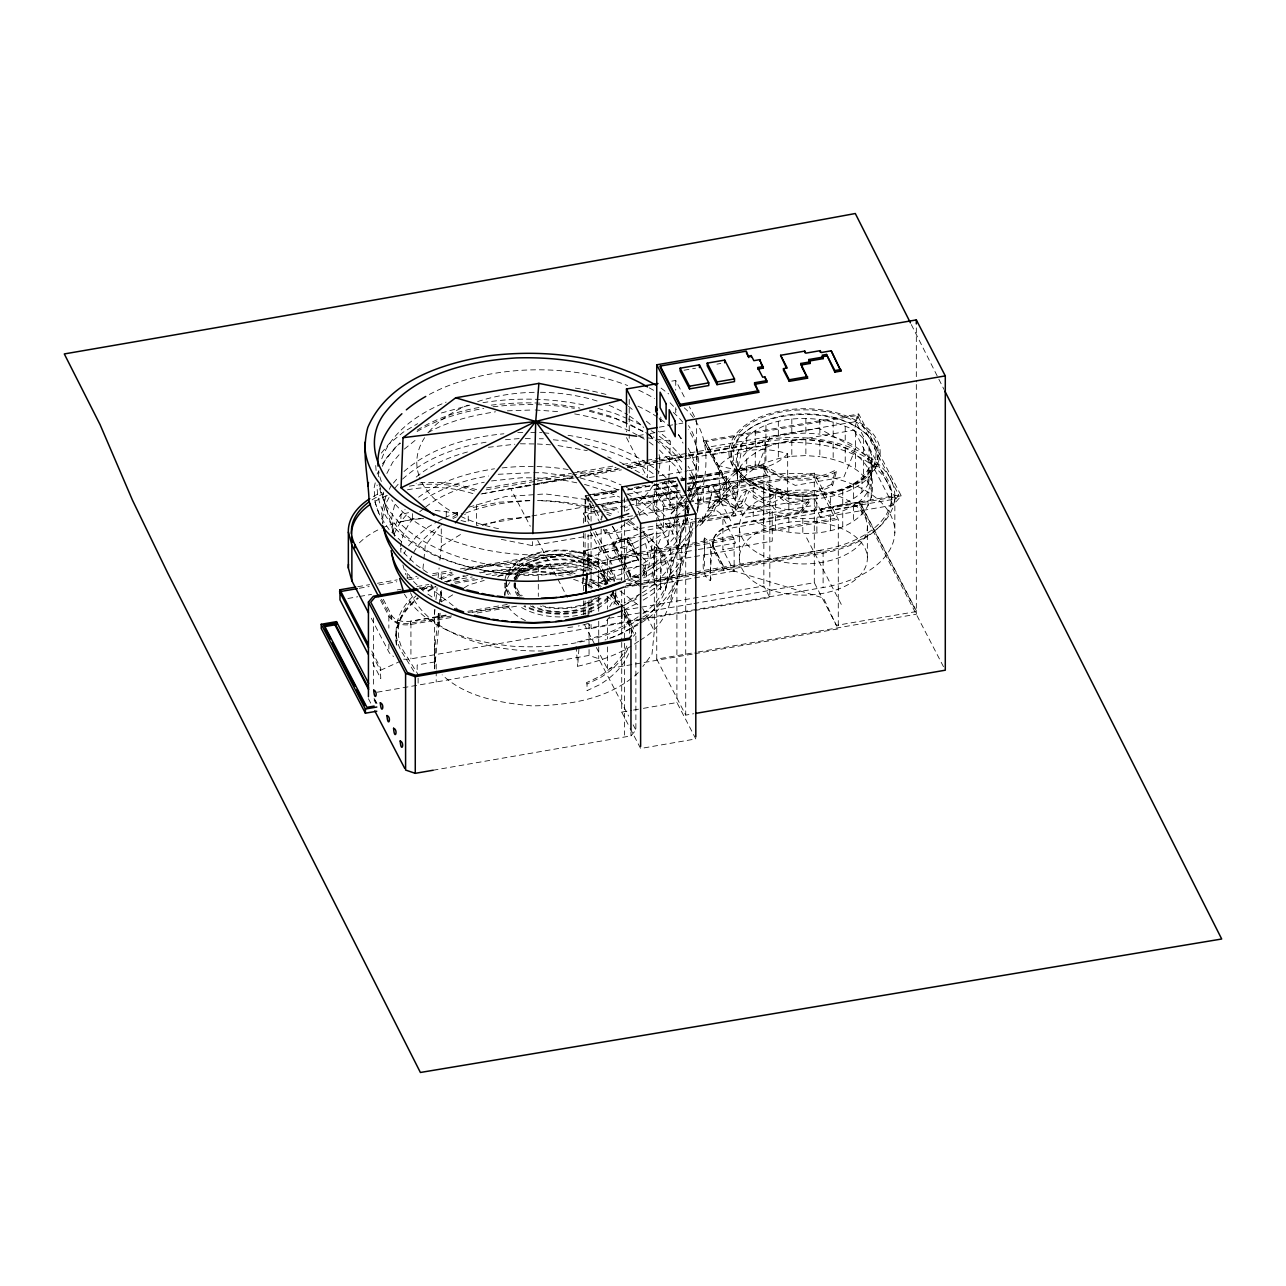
<?xml version="1.0" encoding="UTF-8"?>
<svg xmlns="http://www.w3.org/2000/svg" width="1286" height="1286" viewBox="0 0 1286 1286"><rect width="100%" height="100%" fill="white"/><g stroke="black" fill="none" stroke-linecap="round" stroke-linejoin="round"><path stroke-width="0.75" stroke-dasharray="5 3.75" d="M440.134 613.197L434.572 668.913L434.572 642.55M435.247 662.049L435.247 644.447L438.526 611.638L438.526 629.224M438.944 625.044L438.944 613.326M440.519 601.43L440.519 591.656L439.137 605.481M452.688 594.839L441.275 601.848L441.275 590.451M609.998 564.184L609.998 560.648L641.521 555.182M653.192 496.717L653.192 512.246M720.256 485.095L720.256 500.624M871.57 475.82C872.294 503.501 839.565 514.625 816.867 517.277L816.867 517.969C795.053 519.946 772.034 516.908 753.21 505.093L753.21 519.93C790.826 544.38 882.807 538.802 871.57 475.82C854.611 428.913 768.128 429.894 740.688 466.143C742.826 477.331 737.312 486.912 737.023 497.73L694.183 505.141M740.688 444.409C742.81 455.324 737.167 464.632 737.023 475.225C726.413 417.034 807.303 409.607 845.223 426.293C866.86 433.43 876.12 455.694 871.249 476.977C865.976 494.917 847.056 503.549 830.37 507.954L830.37 493.197C848.969 488.632 873.033 476.495 871.57 454.087M755.252 452.302L755.252 467.831L746.716 474.309L740.688 481.671M755.252 430.569L755.252 445.326L746.716 451.804L740.688 459.166M763.466 518.129L763.466 525.508L763.466 510.671M763.466 502.601L763.466 495.705M775.522 529.736L775.522 514.914M775.522 507.231L775.522 492.49L763.466 488.246L753.21 482.668L753.21 497.425C772.034 509.24 795.053 512.278 816.867 510.301L816.867 495.544L830.37 493.197M791.822 440.744L791.822 456.273L778.319 458.62L765.942 462.526L755.252 467.831M791.822 419.011L791.822 433.768L778.319 436.099L765.942 440.021L755.252 445.326M819.857 441.114L819.857 456.643C840.417 459.922 866.137 468.634 871.57 491.348M819.857 419.381L819.857 434.138C840.417 437.401 866.137 446.113 871.57 468.843M830.37 530.459L830.37 514.93M842.748 526.553L842.748 511.024M842.748 504.048L842.748 489.291M845.223 448.026L845.223 463.555M845.223 426.293L845.223 441.05M855.479 453.62L855.479 469.149M855.479 431.887L855.479 446.644M861.974 514.77L861.974 499.241M861.974 492.265L861.974 477.508M868.002 491.879L868.002 507.407M868.002 470.146L868.002 484.902M708.104 507.809L711.978 492.104L716.302 492.265L721.317 489.902C728.23 470.949 749.674 459.649 768.98 467.766C788.222 482.346 814.777 480.819 835.482 470.194L836.43 471.673L832.572 485.722C811.353 496.557 784.139 498.196 764.382 483.327C745.591 475.386 725.529 487.072 718.874 505.205L712.958 507.986L708.104 507.809L711.978 492.104M532.533 545.634L532.629 541.631M639.672 513.098L668.399 491.348L668.8 481.318M668.865 479.308L670.376 441.194L658.384 431.196M740.688 466.143L737.441 474.052L737.023 497.73M638.37 540.683L633.226 543.222L628.034 537.387L606.413 545.151L584.423 550.697L582.365 585.918L603.584 580.581L623.79 573.315L642.019 564.297M586.946 571.097L587.75 557.127L584.423 550.697M638.563 641.248C620.543 654.172 599.115 661.358 577.671 666.261L579.038 647.212M422.933 568.91L423.721 561.13M423.914 559.185L425.264 545.585L440.134 525.669M434.572 613.422L434.957 609.484M435.954 599.614L437.127 587.75M438.108 577.88L439.105 568.01M439.892 560.117L441.275 546.293L441.275 524.141M642.695 530.845L654.317 553.205L651.986 576.53L642.839 588.795M654.317 553.205L654.317 630.928L651.986 654.236L642.839 666.502M667.836 544.396L670.601 517.117M623.79 573.315L625.125 561.982M625.35 560.085L628.034 537.387M642.984 572.897L648.257 570.293L653.802 533.031L640.09 539.831M898.769 495.062L895.876 498.872L821.304 511.78L821.931 508.372L898.769 495.062L857.376 415.41L705.789 441.677L724.436 477.395L687.045 483.874M688.315 506.025C684.875 531.504 664.396 550.681 643.386 563.364M690.614 496.091C695.999 473.087 703.169 446.805 688.476 425.586M642.727 617.151C676.806 599.244 695.839 551.646 668.447 519.849M642.678 595.9C669.733 580.468 695.533 551.839 689.666 518.467M697.012 510.397C700.404 495.383 696.53 479.019 688.123 466.271M697.221 510.253C707.396 476.431 714.469 434.138 684.297 407.871M640.139 640.171C681.339 617.055 683.718 558.558 642.759 533.819M674.684 521.071L672.096 534.526L660.265 539.525L652.983 556.918M675.054 519.158L678.011 503.774L683.734 496.091M648.257 570.293L664.991 559.04L678.703 546.357L683.863 519.271M684.232 517.326L686.081 507.665L690.453 501.813M687.383 517.326C682.287 541.293 662.579 559.04 642.405 571.257M687.737 515.541L689.151 508.404M697.478 512.342C699.745 497.859 695.726 482.491 687.56 470.371M679.426 573.701C685.342 555.97 693.717 536.439 686.965 517.728M670.874 601.784C682.995 576.514 685.92 543.689 664.508 522.389M392.198 532.517L399.094 516.731L405.074 509.577M687.078 513.034L688.653 505.511A158.901 91.74 0 0 1 684.425 512.037M687.383 490.432L726.445 483.681L703.329 440.905L858.71 413.996L901.229 495.817L893.143 505.141L820.725 517.679L821.931 508.372M375.207 482.861L374.065 488.133L375.078 502.312L379.82 516.827M394.593 504.916L391.828 517.358L392.68 529.928L394.577 535.217M400.509 546.405L403.145 534.735L409.109 523.482L415.619 515.943M808.717 500.447L799.876 511.651L800.342 513.58L809.183 502.376L808.717 500.447L794.185 502.569L788.205 501.62L782.595 497.039L779.22 489.741L776.599 490.689L770.571 496.412L762.759 498.196L751.731 490.513L746.957 490.32C735.367 496.075 738.598 513.902 726.992 518.129L715.772 510.028L708.232 510.992L706.223 512.648L702.526 523.064L698.362 527.131M746.346 490.85L741.7 503.099L732.859 514.304M895.876 498.872L855.72 421.615L857.376 415.41M832.572 485.722L831.64 484.243L835.482 470.194M893.143 505.141L854.177 430.135L858.71 413.996M665.023 590.901L687.48 514.689M688.042 512.776L689.73 507.054M691.981 499.434L693.09 495.624M654.542 546.727L653.979 548.64C657.419 561.098 646.762 581.079 660.441 589.374L661.052 587.445C657.644 574.971 668.238 555.054 654.542 546.727L654.542 578.009M704.471 538.062L703.908 539.975C707.348 552.433 696.69 572.415 710.37 580.709L710.981 578.78C707.573 566.306 718.167 546.389 704.471 538.062L704.471 569.344M642.823 564.361L646.424 572.575L644.302 576.16M646.424 572.575L646.424 576.015L644.302 579.6M687.962 545.602L692.816 530.973M702.526 523.064L711.367 511.86L715.997 500.174L724.613 498.807L735.833 506.925L741.7 503.099M636.152 581.465L628.597 578.025L613.229 548.688L612.988 543.19L615.464 539.622A8.327 4.806 0 0 1 624.048 538.143L631.281 542.129L638.579 556.179M612.988 546.63L615.464 543.062A8.327 4.806 0 0 1 624.048 541.583L631.281 545.569L638.579 559.619M638.467 560.792L629.433 543.383L623.726 540.216A6.526 3.762 0 0 0 617.007 541.39L615.046 544.187L617.007 540.618A6.526 3.762 0 0 1 623.726 539.461L629.433 542.628L638.467 560.021M688.315 489.966L694.922 475.37M703.972 477.62L696.98 493.052L691.53 500.35M693.138 523.418L688.991 532.549L678.703 546.357M692.961 528.546C683.879 550.778 664.042 566.692 643.45 577.896M686.676 551.807C678.928 573.106 661.679 589.165 642.55 600.482M678.108 579.97C671.115 598.794 656.407 613.695 639.399 623.919M382.328 466.288L386.459 457.977L399.817 442.963M386.025 495.817L381.669 512.423L382.633 523.965M389.272 489.339L390.896 486.108M875.348 468.072A73.415 42.39 0 0 0 785.907 415.892A73.415 42.39 0 0 0 752.342 486.719A73.415 42.39 0 0 0 875.348 468.072L877.486 463.892A75.617 43.66 0 0 0 785.344 410.138A75.617 43.66 0 0 0 750.783 483.086A75.617 43.66 0 0 0 877.486 463.892M403.981 553.88L405.637 550.617M377.119 474.084L378.872 470.692M382.36 463.908L394.898 447.769L400.605 443.123M386.861 473.489L392.648 462.317L400.3 453.315M389.015 497.505L385.671 503.919L382.746 517.181L383.148 522.92M394.239 533.738L400.573 521.682L407.855 513.194M609.693 606.687L613.695 600.064A61.68 35.606 0 0 0 615.415 593.473L615.415 603.552A61.68 35.606 0 0 0 612.683 590.949M638.274 594.92L635.991 597.974L622.922 605.979M638.274 672.626L632.728 677.69M609.693 616.766L606.638 620.656L604.484 620.093M697.912 522.373L702.333 516.763L707.204 515.927L711.367 511.86M707.155 511.378L715.997 500.174M695.147 528.482L702.879 518.676L708.554 517.695L713.553 512.793L717.508 501.717L723.439 500.592L735.576 509.176L740.736 507.263L743.871 504.048L749.047 491.156C755.429 496.734 763.354 503.951 772.13 498.003L778.528 491.911L780.409 498.003L787.032 503.421L794.201 504.546L809.183 502.376M381.331 453.106L388.597 444.297L403.113 432.273L417.628 423.657M393.436 483.07L398.483 476.993M408.578 545.827L416.31 536.632L428.302 526.89L436.452 522.148M633.419 636.313L635.879 633.403L624.112 610.786M433.077 770.25L630.96 735.897L635.879 730.062L635.879 633.403M394.898 488.085L398.74 483.584M642.678 575.212L643.884 573.926M642.678 575.983L644.35 573.186L644.061 570.775M862.842 478.89L864.642 476.929M671.244 513.95L686.965 497.087M787.675 453.781C770.555 472.058 741.781 472.991 719.292 465.628L719.292 503.774C741.781 511.137 770.555 510.204 787.675 491.927L787.675 453.781C765.138 446.563 736.524 447.544 719.292 465.628M719.292 503.774C736.524 485.69 765.138 484.709 787.675 491.927M671.324 509.963L678.011 503.774L686.081 507.665L676.163 516.843M642.871 613.631C672.08 594.486 682.625 550.215 656.085 524.366M670.97 513.355L675.825 509.047M737.505 502.054L740.64 501.042L742.89 501.733L750.847 508.211L756.811 509.336L761.73 507.616L767.758 501.894L770.378 500.945L773.754 508.243L779.364 512.825L785.344 513.773L799.876 511.651M404.013 471.48C431.373 447.415 468.265 437.192 503.887 433.784M418.561 497.2C440.584 480.835 467.702 472.926 494.515 468.795M404.351 449.087L416.342 439.394M402.582 479.067C426.084 457.752 457.077 446.756 488.021 441.886M416.198 477.074C431.453 464.262 450.373 456.482 469.486 451.434M419.734 511.732L424.251 508.131M425.746 506.941C442.641 493.792 463.507 486.606 484.243 482.202M501.283 539.348L532.533 545.666L615.753 531.247L638.081 514.32M641.216 618.18C603.343 642.052 556.934 648.98 512.841 646.247C472.83 642.18 426.968 630.574 404.383 594.148M640.782 593.698L624.273 602.893M642.293 592.685C667.884 577.446 688.91 545.441 676.983 515.332M638.129 616.798C619.723 630.06 597.813 637.406 575.871 642.325M637.888 624.932L617.344 635.557L604.999 639.962M452.688 517.133L457.591 514.143M441.275 546.293L462.494 533.288M464.117 587.847L469.02 584.841L484.227 580.42M631.088 678.686C602.796 700.179 566.531 705.339 531.922 705.901C500.318 702.799 466.207 697.366 442.127 674.828M417.194 430.151C436.115 418.304 457.816 411.231 479.71 407.34M417.082 431.566C437.336 419.268 460.501 412.276 483.777 408.45M438.076 521.216L442.963 518.371M427.852 432.723C448.605 421.069 472.139 415.41 495.512 411.809M423.11 500.109C442.85 487.539 465.339 479.598 488.423 476.013M638.692 546.904L624.932 553.784A158.901 91.74 0 0 1 379.032 484.484M640.412 546.036L656.278 538.095A158.901 91.74 0 0 0 678.365 519.576M624.144 605.176L637.631 598.44M628.918 579.857L641.232 573.765M624.015 580.613L637.454 573.99M627.423 585.773L641.682 578.764M624.08 609.837L637.567 603.198M628.613 653.674A117.814 68.013 0 0 1 599.694 684.666L587.027 690.63L587.027 684.007L599.694 678.043A117.814 68.013 0 0 0 628.613 647.051M400.991 660.988L380.351 670.376L380.801 678.542L371.734 661.052M836.43 471.673C815.211 482.507 787.996 484.147 768.24 469.294C749.449 461.336 729.387 473.039 722.732 491.172L716.816 493.937L711.962 493.776M831.64 484.243C810.919 494.869 784.38 496.396 765.122 481.8C745.816 473.698 724.372 484.999 717.459 503.951L712.444 506.298L708.12 506.154M638.21 534.204L618.373 542.644L584.407 551.083A159.705 92.206 0 0 1 512.198 553.768A161.232 93.09 0 0 1 447.287 538.609A159.705 92.206 0 0 1 391.603 499.82M640.026 533.433L647.983 529.864L728.181 515.799M444.651 517.663L459.922 511.298M633.226 543.222L610.384 551.421L587.75 557.127M441.387 412.983L469.808 405.154M469.02 507.134L505.157 496.637L535.764 494.563M482.33 525.427L505.157 518.805L533.819 516.859M497.553 576.562L505.157 574.36L545.328 571.627L570.92 575.115M473.103 507.488L498.984 502.199L529.896 500.511M639.978 552.916C597.427 564.12 554.877 580.227 510.14 574.054C486.188 571.756 462.51 566.756 440.101 557.851C410.009 545.264 376.509 521.2 377.087 485.047M630.638 518.869L634.464 517.856M632.358 561.532L638.113 560.005M423.624 518.354L412.372 519.126L400.927 521.827L400.927 514.4L408.562 512.664M733.583 524.945L901.229 495.817M482.973 402.679C517.374 397.036 552.867 398.226 586.914 405.62M572.077 477.588L478.296 494.499M579.97 476.109L619.466 468.779M627.359 467.316L686.595 456.321M688.557 455.951L765.556 441.661A97.993 56.568 0 0 1 887.613 479.533A97.993 56.568 0 0 1 821.995 550.006L624.594 586.721M482.282 493.744L535.394 483.986M537.355 483.616L572.768 477.106M580.645 475.659L618.019 468.779M627.857 466.979L657.355 461.545M659.332 461.192L686.869 456.128M688.846 455.758L765.556 441.661L765.556 444.956A97.993 56.568 0 0 1 887.613 482.845A97.993 56.568 0 0 1 821.995 553.318L624.594 587.461M488.391 447.303L514.818 444.233M716.945 364.147L720.819 363.472M684.007 370.239L695.549 368.23M671.79 381.138L675.729 380.463L685.727 399.705M659.22 427.193L676.95 424.123M678.928 423.785L682.866 423.11M638.306 435.584L648.16 433.88M650.121 433.543L657.998 432.176M659.975 431.839L667.852 430.472M491.541 480.932L521.65 477.733L535.201 477.926M705.789 441.677L708.682 447.078L855.72 421.615M703.329 440.905L711.399 454.858L854.177 430.135M649.382 477.556L657.259 476.19M659.22 475.836L686.804 471.062M688.766 470.724L696.642 469.358L696.642 420.715L689.376 406.714M589.647 494.724L619.177 489.612M664.46 481.768L670.376 480.739M680.214 479.035L719.597 472.219M585.082 521.714L585.082 495.93L590.965 494.917M592.926 494.58L618.47 490.143M634.191 487.426L640.09 486.413M642.052 486.06L645.974 485.385M659.734 483.006L667.595 481.639M669.556 481.302L673.478 480.626M681.339 479.26L763.852 464.969L769.832 476.479L769.832 597.492L591.062 628.452L588.49 623.517M594.518 495.287L618.084 491.204M627.906 489.516L678.96 480.675M680.921 480.321L686.82 479.308M688.782 478.971L722.153 473.184M594.052 495.849L619.772 491.397M627.681 490.03L679.121 481.109M681.098 480.771L762.212 466.722L766.794 475.547L687.656 489.243M659.814 521.296L654.301 510.687L654.301 488.969L677.69 484.918M687.431 483.231L726.397 476.479L735.592 494.162L735.592 515.879L694.665 522.968M592.573 500.238L618.148 495.801M628.002 494.097L679.169 485.24M678.043 485.851L656.39 489.612L664.605 505.446L690.212 501.01M687.881 484.147L725.288 477.669L733.518 493.519L692.173 500.672M598.633 504.675L618.421 501.251M630.285 499.193L679.747 490.625M628.934 500.559L601.671 505.285L603.472 508.758M630.896 500.222L679.603 491.782M585.082 495.93L591.062 507.456L598.922 506.089M600.884 505.752L624.819 501.636M632.31 500.302L685.358 491.123M687.319 490.786L769.832 476.479M583.458 523.097L583.458 513.146L601.205 510.076M603.182 509.722L814.295 473.168L838.279 519.335L838.279 628.854L694.263 653.802M602.234 511.362L586.496 514.095L590.113 521.039M604.195 511.024L621.894 507.954M623.855 507.616L627.793 506.941M635.654 505.575L686.788 496.717M688.766 496.38L812.656 474.92L835.241 518.387L609.082 557.561L594.63 529.736M654.301 488.969L663.496 506.652L686.869 502.601M688.83 502.263L735.592 494.162M654.301 510.687L687.431 504.948M695.228 503.598L726.397 498.196L735.592 515.879M619.016 518.162L632.551 515.815M640.155 514.513L692.318 505.478M603.761 530.154L606.011 529.768L606.011 534.365L637.454 528.932M639.415 528.578L692.479 519.399M694.44 519.062L814.295 498.293L821.304 511.78M722.893 517.502L772.243 508.951L772.243 541.133L722.893 549.685L722.893 517.502L734.129 539.139L734.129 571.322L722.893 549.685M660.731 523.064L663.496 528.369L692.72 523.306M612.506 526.135L619.723 540.04L664.139 532.356M357.749 586.705L369.596 584.648M377.489 583.281L397.229 579.857M407.099 578.153L416.969 576.45M432.755 573.717L450.518 570.63M460.388 568.926L545.328 554.893A61.68 35.606 0 0 1 578.137 558.044L587.525 561.162L598.681 566.981M359.276 588.265L369.146 586.561M379.016 584.857L396.779 581.77M408.626 579.729L418.497 578.025M432.305 575.63L452.045 572.206M463.892 570.164L532.967 558.188L557.465 556.806C542.917 557.674 527.421 560.391 515.799 569.746L510.012 569.409A117.814 68.013 0 0 0 479.662 572.254M916.339 610.802L859.868 502.135L733.583 524.174A34.979 20.19 0 0 0 713.248 546.003M943.49 666.711L859.868 505.575L733.583 527.614A34.979 20.19 0 0 0 713.248 549.443M590.258 531.665L601.157 552.659L617.119 549.894L606.558 529.559M347.895 598.488L357.749 596.768M359.726 596.431L371.574 594.389M397.229 589.936L401.184 589.261M416.969 586.529L428.817 584.471M444.602 581.738L472.235 576.948M486.044 574.569L545.328 564.956A61.68 35.606 0 0 1 578.137 568.123L585.644 570.614M418.882 588.313L432.723 585.902M454.505 582.124L474.277 578.7M492.088 575.598L589.052 558.767L598.729 562.062L601.446 567.287M422.001 589.165L435.745 586.77M455.373 583.362L482.861 578.604M498.566 575.871L588.875 560.198L596.961 562.946L607.957 584.021M593.602 532.677L607.442 559.314L692.286 544.621M694.263 544.283L838.279 519.335M643.354 554.861L734.129 539.139M631.603 561.066L641.425 559.362M643.386 559.024L696.369 549.845M698.33 549.508L735.624 543.046L733.647 539.236M609.998 571.241L641.328 565.808M642.952 565.535L734.129 549.733M446.033 615.062L410.427 621.234A15.062 8.697 0 0 1 391.667 615.399L382.472 597.701M467.799 611.3L507.375 604.452M626.105 583.908L641.939 581.176M643.916 580.822L821.995 550.006L821.995 553.318M380.527 600.128L388.854 616.139A17.827 10.304 0 0 0 410.925 623.003L452.334 615.833M472.058 612.409L509.529 605.931M625.88 585.789L641.666 583.072M643.643 582.719L823.104 551.662A101.015 58.32 0 0 0 890.539 479.035A101.015 58.32 0 0 0 764.929 439.941L646.424 460.356M381.54 599.228L391.667 618.711A15.062 8.697 0 0 0 410.427 624.546L451.611 617.409M477.122 612.988L518.306 605.867M734.129 571.08L641.007 587.204L635.204 582.558L626.716 579.423M624.369 610.127L763.852 585.966L769.832 597.492M609.098 618.228L691.964 603.873M693.942 603.536L814.295 582.687L838.279 628.854M403.659 659.188A17.827 10.304 0 0 0 410.925 658.85L637.727 619.611M639.689 619.257L823.104 587.525A101.015 58.32 0 0 0 890.539 514.898A101.015 58.32 0 0 0 764.929 475.804L687.897 489.066M377.184 692.222L589.052 655.442L598.729 658.737L628.645 716.141M656.744 522.984L656.744 659.139L696.08 652.34M698.041 652.002L916.323 614.242L916.323 383.984M596.366 647.533L607.442 668.833L692.286 654.14M621.717 642.389L621.717 712.106L631.571 710.402M633.548 710.049L641.425 708.682M643.402 708.345L676.902 702.542L695.806 738.92L640.621 748.484L629.818 727.699M656.744 659.139L685.727 715.112L693.588 713.746M486.478 487.941L531.906 480.112M533.867 479.758L571.386 473.296M573.363 472.959L614.837 465.805M622.729 464.439L644.463 460.693M486.204 489.837L535.394 481.35M537.355 481.012L616.042 467.445M625.88 465.741L657.355 460.308M659.332 459.97L686.869 455.228M688.846 454.89L765.556 441.661M574.054 478.038L510.88 488.953L530.314 526.279M576.032 477.701L621.443 469.856M631.313 468.152L682.641 459.279M684.618 458.941L765.556 444.956M529.928 516.297L476.608 525.492L476.608 501.588M531.906 515.959L593.119 505.398M595.08 505.06L624.707 499.965M626.684 499.611L680.005 490.416M659.091 418.046L660.795 421.503L664.476 420.94M446.178 615.801L410.427 621.234L410.427 624.546M468.024 612.474L509.738 606.124M491.252 405.154C520.701 401.57 550.794 401.923 579.857 408.144M492.988 406.778C520.01 403.675 547.514 403.595 574.344 408.353M502.103 467.943C524.077 465.452 546.405 466.046 568.219 469.535M507.311 410.829L533.143 409.961M505.446 439.716L519.271 438.574M498.18 474.293L531.89 472.653M537.677 494.435L545.328 493.92L584.696 499.29L592.219 502.135M791.822 433.768L805.872 433.093L819.857 434.138M791.822 456.273L805.872 455.598L819.857 456.643M775.522 492.49L788.832 495.174L802.818 496.203L816.867 495.544M638.692 576.675L633.966 576.192L630.349 573.958L615.255 545.087M638.692 577.43L633.966 576.964L630.349 574.729L615.255 545.843L615.046 543.415M639.206 578.009L630.574 576.224L623.983 565.92M517.776 432.546L523.37 432.578M530.829 432.594L542.017 432.643M535.153 409.977L561.034 411.825M525.283 438.622L531.311 438.687M539.332 438.751L543.351 438.783M520.38 443.783L535.49 443.959M537.387 443.975L550.537 444.811M533.786 472.669L543.255 472.782L573.058 476.543M537.146 477.942L564.072 480.257L577.076 482.877M541.068 566.628L528.803 565.904L528.803 564.49M621.54 579.021L605.963 579.729L598.424 583.715L598.424 570.309M543.865 432.819L551.276 433.511M435.166 510.397L462.799 513.95M553.301 439.78L567.255 441.178M558.028 445.567L587.284 450.647M638.676 436.549L670.344 441.194M568.026 435.279C598.36 440.182 628.87 449.473 653.883 467.799M577.398 471.303L607.33 479.228L621.154 485.015M589.39 411.247L616.171 418.85L643.965 431.582M574.681 413.915C599.131 418.127 623.228 426.052 644.366 439.201M584.583 444.57C609.226 449.987 633.66 459.134 653.995 474.325M580.324 477.99L608.133 485.69L618.341 490.079M569.811 572.929L540.57 566.419L510.526 564.65A115.66 66.776 0 0 0 465.628 570.727M460.983 520.492L468.233 522.389L468.233 515.397L464.616 514.432M476.608 489.644L457.414 484.533A84.362 48.707 0 0 0 416.117 483.343M597.974 408.434L614.21 413.16L626.732 418.32M589.551 410.154L609.853 416.053L630.108 424.412L644.72 432.626M597.91 511.024C578.507 504.594 558.124 501.315 537.725 500.575A130.256 75.199 0 0 1 595.723 508.549M584.503 484.372L603.729 490.287L619.53 497.103M585.259 571.37L581.159 570.036C534.992 578.443 486.221 575.63 442.4 558.22C415.073 546.421 384.048 524.977 383.421 492.136M601.607 505.703L618.518 512.117M590.338 579.134L605.368 584.841M628.516 419.059L640.83 424.91M575.163 573.733L569.811 571.514L541.068 565.197L510.462 563.413A117.814 68.013 0 0 0 464.728 569.602M589.406 579.664L594.759 581.899L604.018 588.458M568.798 572.608L572.286 574.054M582.285 578.121L587.638 580.356M589.406 581.095L599.389 586.593M606.799 514.127L610.368 515.638M607.748 456.868L611.155 458.314M619.659 461.947L642.936 474.438M654.22 483.874L668.382 491.332M649.237 387.858L654.333 390.719M651.15 430.714L654.59 432.643M626.33 487.185L643.113 496.766L657.259 507.745L667.209 518.499M645.652 432.546L654.076 437.385M625.816 522.872L641.28 532.677M626.861 493.728L643.37 503.34L659.67 517.004M427.852 594.132L433.832 598.215M427.418 572.608L416.31 564.988L405.058 554.057L401.087 548.158M611.814 593.971L619.498 602.475M593.28 582.799L601.816 588.843M610.014 594.646L618.598 604.307M661.052 388.099L668.624 393.886M659.38 436.308L670.553 444.843L683.139 458.282M647.967 434.459L653.995 439.056M655.49 440.198L663.029 445.953L674.909 458.652L683.364 472.219M655.378 468.956C670.472 479.774 683.493 494.853 688.332 513.082M630.606 521.473L638.161 527.324M620.029 590.997L638.161 605.031M430.987 584.391L434.572 591.271L457.237 608.825M658.898 440.793L671.388 450.55L683.686 463.989M649.141 441.95L653.561 445.406M659.445 450.036L675.471 466.223L683.67 479.823M641.007 556.5C629.915 546.116 611.091 545.151 598.424 553.06L598.424 568.396M642.453 557.658L645.363 559.957L645.363 569.328L642.486 567.046M636.731 506.925L649.719 517.261M628.404 406.199L634.4 411.199M646.392 421.197L652.388 426.196M602.925 569.794L612.683 580.87M423.383 591.078L412.838 580.806L405.395 569.746M401.698 541.84L389.047 529.51L380.109 516.233L375.078 502.312M670.086 402.775L676.323 409.43M737.634 470.129L739.643 472.3M664.315 482.427L675.922 495.19L684.104 508.838L686.386 515.943M656.792 485.369L667.691 497.425L676.452 513.661M660.12 527.582L665.682 534.188M620.72 604.034L626.796 611.847A117.814 68.013 0 0 1 631.731 633.323M612.2 526.376L615.737 531.231M413.867 671.34L401.119 650.941A117.814 68.013 0 0 1 412.742 596.591M419.075 676.082L403.177 650.587A115.66 66.776 0 0 1 415.908 595.981M859.868 502.906L916.339 611.557L836.286 625.414L823.474 598.038L723.954 567.962L713.216 546.775M820.725 517.679L814.295 505.318L743.951 517.502L711.399 454.858M806.627 537.87L842.459 606.654M708.682 447.078L724.436 477.395M712.717 486.06L730.769 520.798M678.461 434.346L683.011 443.107M688.46 453.604L696.642 469.358M672.867 517.068L676.918 524.849M626.491 437.626L647.405 477.894L647.405 462.317M642.823 567.801L646.424 576.015M592.332 503.421L600.642 519.431M589.036 498.646L592.701 505.703M622.36 562.818L612.988 543.19M600.257 523.402L585.709 495.399L585.709 522.92M603.407 529.366L606.011 534.365M642.695 608.551L654.317 630.928M609.998 560.648L611.975 564.474M583.458 513.146L588.988 523.804M589.92 525.572L592.685 530.909M602.362 569.023L609.612 582.944M615.046 593.376L619.579 602.073M612.522 592.814L618.936 605.111M623.501 613.888L633.564 633.226M584.374 624.449L595.45 645.749M537.725 540.49L567.351 597.363M633.162 724.854L635.879 730.062M621.717 712.106L628.918 725.963M587.027 684.007L586.368 682.737L598.135 677.192A115.66 66.776 0 0 0 627.873 642.968M371.284 618.196L388.854 651.986A17.827 10.304 0 0 0 393.58 656.423M375.11 699.97L376.959 703.49M374.065 698.475L376.798 703.731M374.065 699.986L375.882 703.474M368.439 698.716L371.156 703.94M371.734 650.973L380.801 668.463L380.351 670.376L371.284 652.886M911.308 324.586L944.004 389.433M735.833 470.612L737.826 474.614M713.216 546.003L723.954 567.206L723.954 570.646L713.216 549.443M638.274 511.089L640.219 516.345M379.37 484.581L394.513 536.246M402.92 564.956L405.733 574.537M702.333 516.763L702.879 518.676M645.556 543.464L648.867 559.683M688.187 486.333L689.167 498.904M576.16 646.328L577.671 666.261M375.737 465.5L376.284 473.312M400.637 548.366L400.894 552.289M916.323 327.914L916.323 381.974M894.847 497.119L894.847 532.983M891.745 497.087L891.745 500.383M871.249 462.221L871.249 476.977M871.249 483.954L871.249 499.482M868.95 446.081L868.95 460.838M868.95 467.815L868.95 483.343M867.343 525.894L867.343 557.095M863.517 438.574L863.517 453.331M863.517 460.308L863.517 475.836M859.868 502.135L859.868 505.575M853.438 483.986L853.438 498.743M853.438 505.72L853.438 521.248M833.167 422.065L833.167 436.822M833.167 443.799L833.167 459.327M823.104 551.662L823.104 587.525M816.867 517.969L816.867 532.806M814.295 473.168L814.295 582.687M805.872 418.352L805.872 433.093M805.872 440.069L805.872 455.598M802.818 496.203L802.818 510.96M802.818 518.628L802.818 533.465M788.832 495.174L788.832 509.931M788.832 517.599L788.832 532.436M778.319 421.358L778.319 436.099M778.319 443.075L778.319 458.62M765.942 425.264L765.942 440.021M765.942 446.998L765.942 462.526M764.913 439.925L764.913 475.772M763.852 464.969L763.852 585.966M763.466 488.246L763.466 503.003M746.716 437.047L746.716 451.804M746.716 458.78L746.716 474.309M739.354 528.096L739.354 559.281M737.441 452.334L737.441 467.075M737.441 474.052L737.441 489.596M726.397 476.479L726.397 498.196M712.765 543.528L712.765 546.968M710.37 549.427L710.37 580.709M703.49 488.005L703.49 503.533M686.724 499.064L686.724 506.443M685.727 500.865L685.727 715.112M676.902 483.423L676.902 702.542M675.729 380.463L675.729 390.188M675.729 407.694L675.729 415.474M669.958 493.808L669.958 509.336M663.496 506.652L663.496 520.476M663.496 522.454L663.496 528.369M660.795 417.034L660.795 421.503M660.441 558.092L660.441 589.374M656.744 482.941L656.744 520.991M644.061 571.531L644.061 574.215M636.425 499.627L636.425 507.777M631.715 629.384L631.715 632.696M630.96 731.943L630.96 735.897M630.349 574.729L630.349 577.398M629.915 574.086L629.915 576.755M629.24 399.399L629.24 438.317M626.491 422.065L626.491 431.791M624.546 497.682L624.546 511.651M624.546 521.618L624.546 579.472M624.546 589.454L624.546 641.312M624.546 643.305L624.546 735.078M621.717 516.892L621.717 522.855M621.717 524.849L621.717 580.629M621.717 590.595L621.717 602.539M621.717 620.479L621.717 640.396M619.723 540.04L619.723 541.052M615.801 590.837L615.801 594.727A55.491 32.037 0 0 1 612.731 606.269M607.442 559.314L607.442 569.264M607.442 571.257L607.442 583.217M607.442 597.154L607.442 609.098M607.442 619.048L607.442 638.965M607.442 646.938L607.442 668.833M606.445 584.841L606.445 581.288A46.135 26.636 0 0 0 602.893 571.804M605.159 581.304L605.159 584.857A44.849 25.897 0 0 0 599.935 573.492M602.153 513.709L602.153 517.406M601.671 516.442L601.671 520.155M601.157 529.076L601.157 552.659M598.729 562.062L598.729 571.932M598.729 573.894L598.729 587.718M598.729 597.572L598.729 611.38M598.729 621.251L598.729 644.929M598.729 646.89L598.729 658.737M591.062 507.456L591.062 572.913M591.062 574.89L591.062 588.779M591.062 598.697L591.062 612.586M591.062 624.482L591.062 628.452M589.052 558.767L589.052 570.614M589.052 582.445L589.052 590.338M589.052 600.208L589.052 614.017M589.052 623.871L589.052 647.549M589.052 649.526L589.052 655.442M588.634 497.843L588.634 500.913M588.12 496.878L588.12 520.685M588.12 534.574L588.12 570.277M588.12 602.009L588.12 617.875M585.082 533.626L585.082 571.305M585.082 601.06L585.082 616.926M583.458 533.063L583.458 590.804M583.458 600.771L583.458 614.708M538.304 566.772L538.304 596.382M527.003 564.377L527.003 565.808L517.711 565.261L517.711 563.831M522.711 564.12L522.711 565.551M515.509 586.432L515.509 582.88A44.849 25.897 0 0 0 522.196 595.707M514.223 582.896L514.223 586.448M506.154 583.04L506.154 586.593M504.868 596.672L504.868 583.056A55.491 32.037 0 0 0 509.143 594.47M457.35 512.487L457.35 516.024M446.258 511.442L446.258 516.795M441.275 590.515L441.275 601.848M436.211 669.074L436.211 661.695L417.162 665.007L417.162 672.369M436.211 670.922L436.211 681.982M434.572 591.271L434.572 598.665M434.572 609.741L434.572 668.977M418.111 678.124L418.111 686.017M412.372 513.628L412.372 519.126M410.925 623.003L410.925 658.85M396.201 633.419L396.201 640.042M391.667 615.399L391.667 618.711M388.854 616.139L388.854 628.082M388.854 644.029L388.854 651.986M373.374 617.923L373.374 686.965M653.047 485.481A121.013 69.862 0 0 1 650.941 488.68A122.17 70.537 0 0 1 635.509 504.498M629.24 415.941A121.013 69.862 0 0 1 643.691 427.515M649.993 434.748A121.013 69.862 0 0 1 653.947 440.825M659.091 454.601A121.013 69.862 0 0 1 658.223 473.827M629.336 508.87A122.17 70.537 0 0 1 626.041 510.944M429.395 394.432A159.705 92.206 0 0 1 492.233 373.712A159.705 92.206 0 0 1 564.441 371.043A161.232 93.09 0 0 1 627.632 385.527M688.139 495.383A159.705 92.206 0 0 0 691.932 435.793A159.705 92.206 0 0 0 688.283 429.572M638.788 390.237A159.705 92.206 0 0 1 654.445 398.531M673.317 412.388A159.705 92.206 0 0 1 682.625 421.985M381.363 481.478A159.705 92.206 0 0 1 378.743 471.849M498.55 528.675A121.013 69.862 0 0 1 492.795 527.421A122.17 70.537 0 0 1 449.119 510.044A121.013 69.862 0 0 1 421.921 482.555A121.013 69.862 0 0 1 419.574 477.347M418.947 475.563A121.013 69.862 0 0 1 424.605 437.706M428.913 431.903A122.17 70.537 0 0 1 455.791 410.893A121.013 69.862 0 0 1 468.104 405.122M477.653 401.602A121.013 69.862 0 0 1 538.512 392.278M540.458 392.278A121.013 69.862 0 0 1 583.619 397.406M583.844 397.374A122.17 70.537 0 0 1 600.385 402.1M609.098 405.395A122.17 70.537 0 0 1 627.52 414.751M713.248 546.775A34.979 20.19 0 0 1 733.583 524.961M688.267 490.207A4.469 3.488 -27.5 0 1 694.102 488.616A4.469 3.488 -27.5 0 1 695.131 493.374A4.469 3.488 -27.5 0 1 689.409 495.528M643.418 532.082A130.256 75.199 0 0 1 639.865 622.247M638.226 623.421A130.256 75.199 0 0 1 609.162 638.563M543.206 650.925A130.256 75.199 0 0 1 410.507 592.669M407.26 578.33A130.256 75.199 0 0 1 407.517 570.437M409.832 560.696A130.256 75.199 0 0 1 440.005 525.878M452.993 518.531A130.256 75.199 0 0 1 456.53 516.859M465.709 513.034A130.256 75.199 0 0 1 529.671 500.736M606.847 512.166A130.256 75.199 0 0 1 612.2 514.223M629.192 522.421A130.256 75.199 0 0 1 637.454 527.63M688.203 448.219A158.901 91.74 0 0 1 689.441 503.919M378.534 476.688A158.901 91.74 0 0 1 378.936 470.66M381.765 458.764A158.901 91.74 0 0 1 446.129 402.116M575.389 388.115A158.901 91.74 0 0 1 606.703 394.625M637.936 406.135A158.901 91.74 0 0 1 670.07 426.679M678.478 434.957A158.901 91.74 0 0 1 683.268 440.76M373.229 496.557A84.362 48.707 0 0 1 381.813 492.249M359.421 542.821A84.362 48.707 0 0 1 380.013 528.932M381.813 528.112A84.362 48.707 0 0 1 423.641 518.531M372.072 499.852A81.275 46.923 0 0 1 383.678 493.679M409.366 486.156A81.275 46.923 0 0 1 476.383 491.525M375.416 501.138A81.275 46.923 0 0 1 387.279 495.496M407.453 489.805A81.275 46.923 0 0 1 476.383 494.837M423.207 590.001A115.66 66.776 0 0 1 429.781 585.596M441.773 579.23A115.66 66.776 0 0 1 453.186 574.585M624.739 612.216A115.66 66.776 0 0 1 629.577 633.275M396.844 645.347A117.814 68.013 0 0 1 418.416 598.231M428.222 591.367A117.814 68.013 0 0 1 436.115 586.963M446.563 582.236A117.814 68.013 0 0 1 468.506 575.276M480.112 572.881A117.814 68.013 0 0 1 566.194 577.06M573.62 579.375A117.814 68.013 0 0 1 586.416 584.391M588.152 585.178A117.814 68.013 0 0 1 594.759 588.522M606.863 596.206A117.814 68.013 0 0 1 617.007 605.063M624.112 613.888A117.814 68.013 0 0 1 631.587 634.239M421.519 589.229A117.814 68.013 0 0 1 428.222 584.744M439.507 578.684A117.814 68.013 0 0 1 452.061 573.524M613.615 591.062A55.491 32.037 0 0 1 523.82 606.22M504.996 579.713A55.491 32.037 0 0 1 547.145 550.971A55.491 32.037 0 0 1 607.539 565.245M608.985 566.676A55.491 32.037 0 0 1 615.801 581.127M608.069 596.913A54.205 31.298 0 0 1 524.672 605.658M510.333 594.18A54.205 31.298 0 0 1 506.555 578.137M507.568 574.906A54.205 31.298 0 0 1 551.63 551.196A54.205 31.298 0 0 1 606.429 565.631M610.336 570.003A54.205 31.298 0 0 1 614.515 581.143M599.774 595.916A46.135 26.636 0 0 1 540.265 606.076M521.087 596.109A46.135 26.636 0 0 1 535.056 559.812A46.135 26.636 0 0 1 598.247 566.917M596.013 597.765A44.849 25.897 0 0 1 542.612 605.883M515.718 579.488A44.849 25.897 0 0 1 549.122 557.015A44.849 25.897 0 0 1 597.186 567.351M603.279 574.633A44.849 25.897 0 0 1 604.95 584.696M599.839 597.91A44.849 25.897 0 0 1 532.549 605.963M519.431 596.27A44.849 25.897 0 0 1 515.718 583.04M516.683 579.697A44.849 25.897 0 0 1 549.685 560.487A44.849 25.897 0 0 1 594.309 568.75M587.75 623.565A55.491 32.037 0 0 1 578.282 626.025M572.817 626.925A55.491 32.037 0 0 1 567.431 627.488M525.411 620.608A55.491 32.037 0 0 1 507.182 604.934M504.851 595A55.491 32.037 0 0 1 511.458 580.533M513.918 578.137A55.491 32.037 0 0 1 591.914 569.36M600.08 573.347A55.491 32.037 0 0 1 610.32 581.786M613.1 592.83A54.205 31.298 0 0 1 573.669 615.978A54.205 31.298 0 0 1 519.898 606.478M508.42 594.662A54.205 31.298 0 0 1 506.555 581.674M507.568 578.459A54.205 31.298 0 0 1 548.158 555.15A54.205 31.298 0 0 1 602.314 565.84M607.86 570.582A54.205 31.298 0 0 1 614.049 581.433M600.964 598.263A46.135 26.636 0 0 1 530.202 605.819M517.776 595.932A46.135 26.636 0 0 1 537.114 562.625A46.135 26.636 0 0 1 596.817 569.344M600.787 572.833A46.135 26.636 0 0 1 606.253 583.105M589.261 571.965A65.795 37.985 0 0 1 607.33 583.796M396.393 644.736A117.814 68.013 0 0 1 417.966 597.62M427.772 590.756A117.814 68.013 0 0 1 435.681 586.352M446.113 581.61A117.814 68.013 0 0 1 464.278 575.614M441.275 575.421L441.275 579.166L441.275 575.421M769.912 436.693L758.226 465.259L795.214 485.401L843.921 476.961L855.624 448.396L818.619 428.27L769.912 436.693M752.197 482.266A73.64 42.518 0 0 0 875.573 463.587A73.64 42.518 0 0 0 785.842 411.247A73.64 42.518 0 0 0 752.197 482.266M753.757 484.066A71.437 41.232 0 0 0 873.435 465.934A71.437 41.232 0 0 0 786.405 415.169A71.437 41.232 0 0 0 753.757 484.066M670.07 499.306A4.469 3.488 -27.5 0 0 674.845 493.647A4.469 3.488 -27.5 0 0 667.547 493.808A4.469 3.488 -27.5 0 0 670.07 499.306M711.656 492.104A4.469 3.488 -27.5 0 0 716.431 486.43A4.469 3.488 -27.5 0 0 709.133 486.606A4.469 3.488 -27.5 0 0 711.656 492.104M759.447 553.896A64.027 36.956 0 0 0 865.655 535.49A64.027 36.956 0 0 0 784.958 491.59A64.027 36.956 0 0 0 759.447 553.896M759.447 585.082A64.027 36.956 0 0 0 865.655 566.692A64.027 36.956 0 0 0 784.958 522.791A64.027 36.956 0 0 0 759.447 585.082"/><path stroke-width="1.5" d="M532.838 533.626L535.715 421.47L538.898 383.373L620.913 399.946L626.909 404.945M434.041 515.332L401.071 487.844L403.032 437.69L455.694 397.792L538.914 383.373M586.818 573.09L585.677 593.055C545.425 601.639 503.019 600.803 463.153 589.888C430.167 579.873 393.066 561.644 382.794 525.894M630.445 562.046C582.719 578.62 532.066 587.059 482.025 576.803C458.459 572.254 435.391 564.972 414.333 553.334C394.191 541.326 375.223 524.302 369.05 500.849C368.359 476.431 361.302 451.482 367.78 427.482C387.906 380.656 442.448 363.263 488.857 355.788C545.666 348.892 606.236 355.804 656.117 385.334M367.78 486.156L368.503 482.507M355.788 587.043L339.986 589.776L339.986 599.855L368.101 654.06M455.485 522.823L535.715 421.47L620.913 399.946M368.439 696.739L368.439 602.041L373.374 596.222L416.905 588.65M631.506 635.654L629.449 638.097L415.458 675.246L407.357 672.498L370.754 602.218L374.869 597.347L418.063 589.84M401.071 487.844L535.715 421.47L636.683 436.259M622.279 605.851C573.363 625.462 518.065 627.938 467.252 614.451C435.568 604.79 397.583 586.529 391.105 550.569M625.35 581.143L607.506 587.541L585.677 593.055L587.123 574.424L575.067 576.321M620.463 582.108L601.832 588.763L579.841 594.132L560.712 596.913M623.806 587.059C572.72 606.831 515.22 608.857 462.478 594.502C429.331 584.198 389.594 564.586 383.405 526.746M622.392 610.657C573.186 630.333 517.567 632.969 466.513 619.048C434.909 609.259 396.168 590.097 391.909 553.414M628.774 513.612C581.963 529.575 532.468 539.252 483.311 528.916C460.854 524.575 438.847 517.615 418.754 506.523C386.009 490.625 359.662 448.219 383.71 414.397C414.108 373.583 468.2 361.093 516.409 357.91C561.468 356.608 608.198 363.874 647.549 386.909M628.709 519.383C588.972 531.086 548.575 543.094 506.684 537.596C481.221 535.153 456.032 529.816 432.225 520.364C399.978 506.893 364.163 481.028 364.806 442.32M588.554 615.56L565.438 620.045M656.744 480.948L656.744 364.806L916.323 319.909L945.29 375.882L945.29 670.199L695.549 713.409M754.593 382.746L754.593 384.321L766.761 382.215L766.761 380.64L754.593 382.746L758.756 392.31L680.181 405.926L660.281 367.619L660.281 366.044L746.314 351.142L748.838 357.572L746.314 352.718M707.236 363.118L724.709 360.096L734.483 378.904L734.483 381.62L717.025 384.643L707.236 365.819L707.236 363.118L717.025 381.942L717.025 384.643M748.838 355.997L751.217 355.595L753.853 360.675L759.801 359.646L763.37 368.085L757.647 369.082M680.149 368.198L699.407 364.854L708.763 382.858L708.763 385.559L689.505 388.902L680.149 370.898L680.149 368.198L689.505 386.202L689.505 388.902M786.389 367.973L780.602 355.29L804.779 351.094L805.84 353.152L820.227 350.66L821.191 352.541L831.206 350.805L840.931 371.091L834.871 372.136L826.496 354.438L822.22 355.177L823.185 358.617L808.862 361.109L808.862 359.533L823.185 357.058M626.491 422.065L626.491 388.983L657.998 383.533M763.37 366.51L757.647 367.507L762.678 377.2L764.784 376.83L766.761 380.64M826.496 356.013L822.22 356.752L823.185 358.617M800.776 363.488L810.084 361.88L810.084 363.456L800.776 365.063L800.776 363.488L807.592 378.164L789.25 381.347L783.479 370.207L783.479 368.648L787.209 368.005L780.602 355.29M689.505 386.202L708.763 382.858M717.025 381.942L734.483 378.904M826.496 354.438L834.871 370.577L840.931 369.532M783.479 368.648L789.25 379.772L807.592 376.589M660.281 366.044L680.181 404.351L758.756 390.751M656.744 364.806L685.727 420.779L945.29 375.882M626.491 388.983L647.405 429.251L657.259 427.531M621.717 516.892L621.717 487.008L676.902 477.444L695.806 513.821L695.806 736.926M621.717 487.008L640.621 523.386L695.806 513.821M357.299 588.618L339.536 591.689L368.568 647.646M376.814 711.222L365.385 713.2L321.243 628.468L321.243 624.289L336.498 621.636L368.68 683.429M368.6 689.505L334.923 624.835L324.168 626.7L324.168 625.205L334.923 623.324L368.6 687.994M368.439 602.041L405.588 673.382L415.265 676.661L630.96 639.222L630.96 729.982M374.13 706.094L366.96 707.332L324.168 625.205M321.243 624.289L365.385 709.02L376.814 707.043M405.588 673.382L405.588 770.041L415.265 773.336L433.077 770.25M555.616 621.492L561.516 620.624M403.065 437.69L535.715 421.47L652.452 482.941M549.62 621.813L533.626 622.665L511.828 621.845M541.326 598.279L556.886 597.46M523.884 598.328L506.636 597.315M492.667 619.338L498.405 620.077M502.247 620.591L508.002 621.347M487.973 594.855L493.567 595.595M497.312 596.077L502.906 596.817M474.502 615.303L488.937 618.662M466.866 589.92L478.376 592.605M482.218 593.505L486.044 594.405M455.694 397.792L535.715 421.47L607.49 519.93M451.081 584.407L463.362 588.699M454.585 608.76L463.651 611.927M840.931 371.091L831.206 350.805M808.862 359.533L810.084 361.88M808.862 361.109L810.084 363.456M801.628 366.703L807.592 378.164M760.685 362.925L763.37 368.085M766.761 382.215L764.784 376.83M754.593 384.321L758.756 392.31M368.921 502.022A81.275 46.923 0 0 0 354.872 544.589L381.54 595.932M369.773 498.663A84.362 48.707 0 0 0 348.361 532.147L351.866 544.975L378.679 596.559M348.361 532.147L348.361 568.01L351.866 580.838L368.503 612.859M374.773 710.901L404.688 768.305M325.085 628.452L330.55 638.933M332.367 642.437L355.113 686.129M356.945 689.617L365.128 705.355M339.986 589.776L368.101 643.981M910.424 322.834L855.303 213.524C591.93 261.99 328.203 308.511 64.3 353.939L100.099 424.685L132.571 500.415L167.759 573.106L420.393 1072.476L1221.7 939.005L944.888 391.185M657.403 410.121L655.715 406.665L655.715 411.134L657.403 414.59M403.756 592.492L399.673 578.523M916.323 319.909L916.323 323.911M834.871 370.577L834.871 372.136M820.227 350.66L820.227 352.235M804.779 351.094L804.779 352.669M789.25 379.772L789.25 381.347M759.801 359.646L759.801 361.205M751.217 355.595L751.217 357.154M724.709 360.096L724.709 362.797M699.407 364.854L699.407 367.571M685.727 420.779L685.727 494.869M680.181 404.351L680.181 405.926M647.405 429.251L647.405 462.317M640.621 523.386L640.621 746.491M621.717 604.533L621.717 618.486M415.265 676.661L415.265 773.336M365.385 709.02L365.385 713.2M354.872 544.589L354.872 547.884M351.866 544.975L351.866 580.838M336.498 621.636L336.498 624.433M334.923 623.324L334.923 624.835M406.328 409.848A159.705 92.206 0 0 1 425.762 396.442M401.891 413.754A161.232 93.09 0 0 0 380.077 447.319A159.705 92.206 0 0 0 378.036 466.111M348.361 568.01A84.362 48.707 0 0 1 348.474 564.265M352.685 542.612A81.275 46.923 0 0 1 351.592 537.21M351.448 533.626A81.275 46.923 0 0 1 370.481 504.225M373.696 690.132C374.692 703.538 378.727 691.691 373.696 690.132M380.318 702.831C381.299 716.238 385.35 704.406 380.318 702.831M386.941 715.546C387.922 728.953 391.957 717.122 386.941 715.546M393.564 728.262C394.545 741.668 398.58 729.837 393.564 728.262M400.171 740.977C401.168 754.384 405.203 742.552 400.171 740.977M666.116 403.788L660.088 392.182L660.088 407.598L666.116 419.204L666.116 403.788M675.214 421.31L669.186 409.704L669.186 425.119L675.214 436.726L675.214 421.31"/></g></svg>
